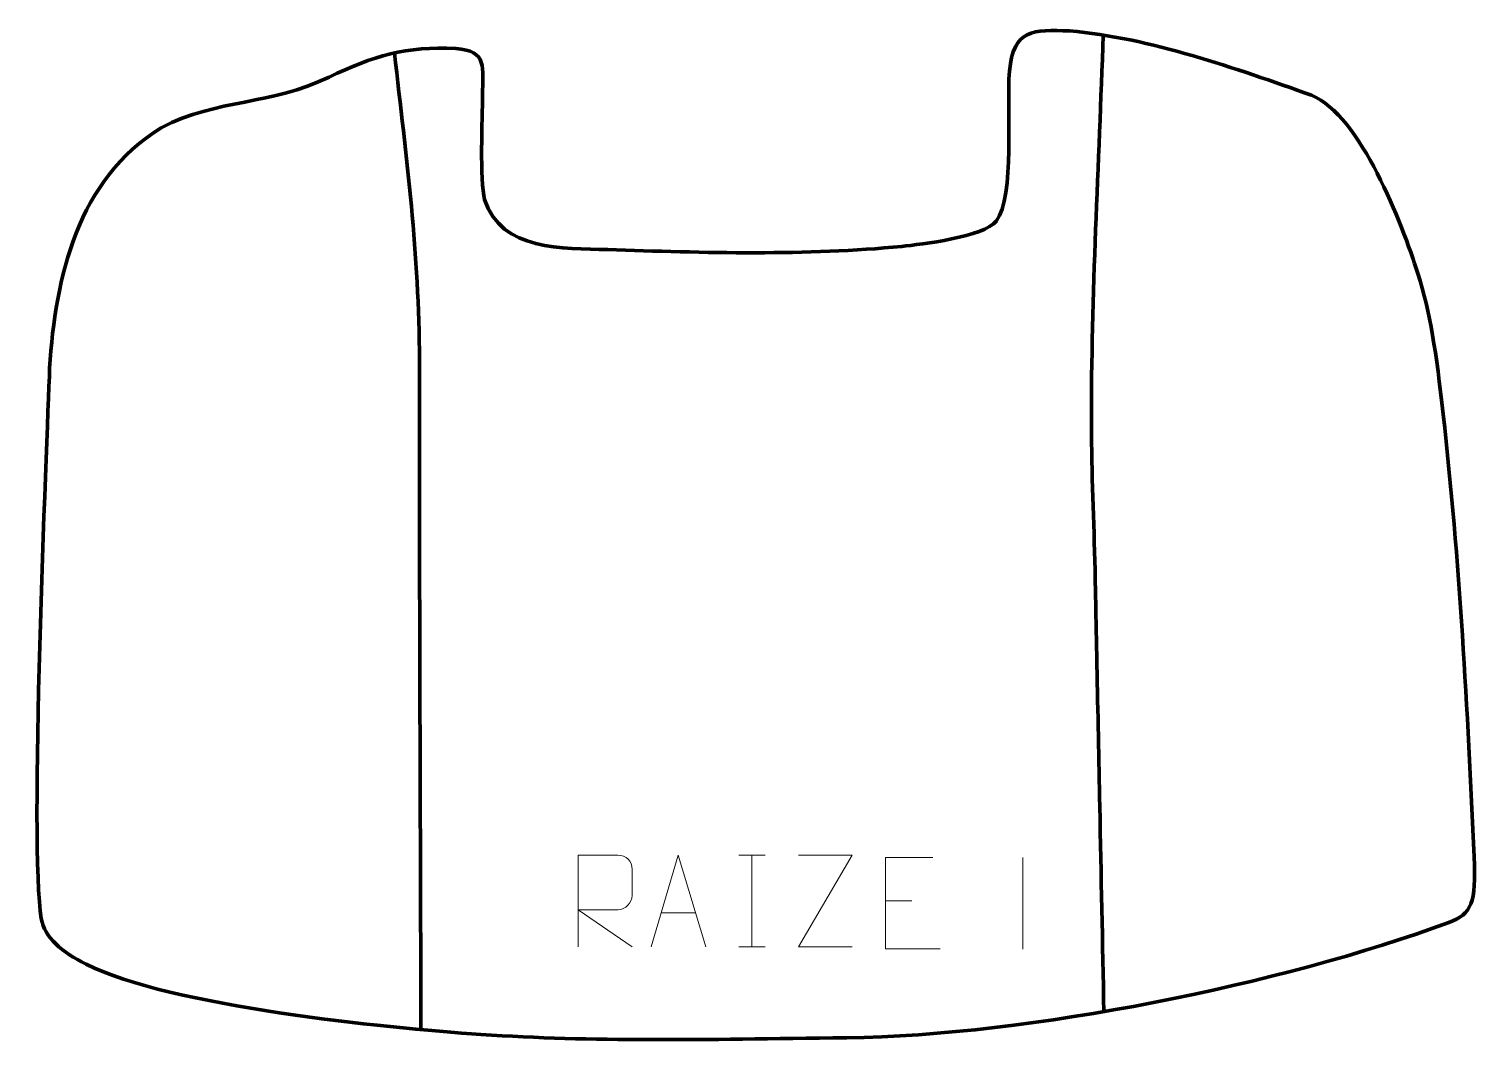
# Model space of a CAD drawing. Header units: millimetres. Extents: x 1218 to 1613, y 134 to 410.
import ezdxf

# ---------------------------------------------------------------- set-up
doc = ezdxf.new("R2010")
doc.units = ezdxf.units.MM
doc.header["$MEASUREMENT"] = 0
doc.layers.add('layer 1', color=7, linetype='Continuous')
doc.layers.add('layer 2', color=7, linetype='Continuous')

msp = doc.modelspace()

# ---------------------------------------------------------------- linework, layer by layer
at = {"layer": 'layer 1', "color": 142, "lineweight": 158}
for points, knots in [([(1511.2644, 408.5494), (1510.1154, 373.3981), (1507.9738, 337.5272), (1508.0486, 302.4284), (1508.0486, 302.4284), (1508.0769, 289.2226), (1508.7538, 276.029), (1509.0409, 262.8284), (1509.0409, 262.8284), (1509.0409, 262.8284), (1509.0619, 261.8632), (1509.0619, 261.8632), (1509.0619, 261.8632), (1509.1132, 259.2943), (1509.1647, 256.7254), (1509.2161, 254.1565), (1509.2161, 254.1565), (1509.3317, 248.3765), (1509.4474, 242.5965), (1509.563, 236.8164), (1509.563, 236.8164), (1509.82, 223.972), (1510.077, 211.1275), (1510.3339, 198.283), (1510.3339, 198.283), (1510.7066, 179.6586), (1511.0792, 161.0341), (1511.4518, 142.4096)], [0, 0, 0, 0, 0.125, 0.125, 0.125, 0.125, 0.25, 0.25, 0.25, 0.25, 0.375, 0.375, 0.375, 0.375, 0.5, 0.5, 0.5, 0.5, 0.625, 0.625, 0.625, 0.625, 0.75, 0.75, 0.75, 0.75, 1, 1, 1, 1]), ([(1318.1239, 403.6502), (1321.3269, 374.9506), (1324.8914, 348.9543), (1324.8945, 319.8591), (1324.8945, 319.8591), (1324.9014, 259.3929), (1325.1187, 198.936), (1325.3245, 138.47), (1325.3245, 138.47), (1325.3245, 138.47), (1325.3279, 137.5056), (1325.3279, 137.5056)], [0, 0, 0, 0, 0.25, 0.25, 0.25, 0.25, 0.5, 0.5, 0.5, 0.5, 1, 1, 1, 1])]:
    msp.add_open_spline(points, degree=3, knots=knots, dxfattribs=at)
at = {"layer": 'layer 1', "color": 250, "lineweight": 9}
for points, knots in [([(1368.1948, 160.0864), (1368.1948, 160.0864), (1368.1948, 185.0399), (1368.1948, 185.0399), (1368.1948, 185.0399), (1371.7896, 185.0399), (1375.3851, 185.0399), (1378.9803, 185.0399), (1378.9803, 185.0399), (1381.3056, 185.0022), (1382.8629, 183.5122), (1382.8588, 181.1458), (1382.8588, 181.1458), (1382.8584, 179.1103), (1382.8584, 176.0509), (1382.8588, 174.0149), (1382.8588, 174.0149), (1382.8523, 172.1394), (1381.04, 170.1976), (1379.0305, 170.1785), (1379.0305, 170.1785), (1379.0305, 170.1785), (1368.1948, 170.1785), (1368.1948, 170.1785), (1368.1948, 170.1785), (1368.1948, 170.1785), (1382.8495, 160.0864), (1382.8495, 160.0864)], [0, 0, 0, 0, 0.125, 0.125, 0.125, 0.125, 0.25, 0.25, 0.25, 0.25, 0.375, 0.375, 0.375, 0.375, 0.5, 0.5, 0.5, 0.5, 0.625, 0.625, 0.625, 0.625, 0.75, 0.75, 0.75, 0.75, 1, 1, 1, 1]), ([(1388.0564, 160.0864), (1388.0564, 160.0864), (1395.4274, 185.0399), (1395.4274, 185.0399), (1395.4274, 185.0399), (1395.4274, 185.0399), (1402.9973, 160.0864), (1402.9973, 160.0864)], [0, 0, 0, 0, 0.33333333, 0.33333333, 0.33333333, 0.33333333, 1, 1, 1, 1]), ([(1442.8243, 160.0844), (1442.8243, 160.0844), (1428.2053, 160.0844), (1428.2053, 160.0844), (1428.2053, 160.0844), (1428.2053, 160.0844), (1442.8486, 185.0418), (1442.8486, 185.0418), (1442.8486, 185.0418), (1442.8486, 185.0418), (1428.2053, 185.0418), (1428.2053, 185.0418)], [0, 0, 0, 0, 0.25, 0.25, 0.25, 0.25, 0.5, 0.5, 0.5, 0.5, 1, 1, 1, 1]), ([(1464.8168, 184.4428), (1464.8168, 184.4428), (1451.9429, 184.4428), (1451.9429, 184.4428), (1451.9429, 184.4428), (1451.9429, 184.4428), (1451.9429, 159.4892), (1451.9429, 159.4892), (1451.9429, 159.4892), (1451.9429, 159.4892), (1466.8087, 159.4892), (1466.8087, 159.4892)], [0, 0, 0, 0, 0.25, 0.25, 0.25, 0.25, 0.5, 0.5, 0.5, 0.5, 1, 1, 1, 1])]:
    msp.add_open_spline(points, degree=3, knots=knots, dxfattribs=at)
for points in [[(1411.9428, 185.0399), (1411.9428, 185.0399), (1419.1109, 185.0399), (1419.1109, 185.0399)], [(1415.5268, 185.0399), (1415.5268, 185.0399), (1415.5268, 160.0864), (1415.5268, 160.0864)], [(1489.3758, 184.4531), (1489.3758, 184.4531), (1489.3758, 159.479), (1489.3758, 159.479)], [(1451.9429, 172.5631), (1451.9429, 172.5631), (1459.111, 172.5631), (1459.111, 172.5631)], [(1390.779, 169.3358), (1390.779, 169.3358), (1400.2747, 169.3358), (1400.2747, 169.3358)], [(1411.9428, 160.0864), (1411.9428, 160.0864), (1419.1109, 160.0864), (1419.1109, 160.0864)]]:
    msp.add_open_spline(points, degree=3, dxfattribs=at)
at = {"layer": 'layer 2', "color": 242, "lineweight": 158}
msp.add_open_spline([(1224.1239, 317.782), (1225.6876, 342.7504), (1231.7099, 369.1044), (1254.5193, 383.2788), (1254.5193, 383.2788), (1270.0115, 391.2813), (1284.458, 389.3782), (1300.2992, 397.0961), (1300.2992, 397.0961), (1312.1783, 402.7854), (1321.4131, 405.6007), (1334.7944, 404.8428), (1334.7944, 404.8428), (1343.5635, 404.3462), (1342.1283, 399.5399), (1342.1067, 392.2094), (1342.1067, 392.2094), (1342.0737, 385.8666), (1341.2648, 368.8336), (1342.681, 363.7464), (1342.681, 363.7464), (1347.1842, 349.5711), (1364.1464, 350.4447), (1376.2183, 350.0621), (1376.2183, 350.0621), (1401.8498, 349.1989), (1431.005, 348.3778), (1456.3408, 350.9616), (1456.3408, 350.9616), (1461.5845, 351.4963), (1478.815, 353.4859), (1482.1785, 357.8946), (1482.1785, 357.8946), (1487.2267, 364.511), (1484.8713, 388.5802), (1485.7089, 398.6534), (1485.7089, 398.6534), (1486.7522, 410.2025), (1492.2071, 409.9991), (1502.1042, 409.6745), (1502.1042, 409.6745), (1523.7372, 407.8557), (1547.565, 399.4258), (1568.0446, 392.1243), (1568.0446, 392.1243), (1581.478, 386.6565), (1592.7274, 357.0901), (1596.9978, 343.5975), (1596.9978, 343.5975), (1600.4104, 332.815), (1602.01, 322.2548), (1603.9351, 305.1972), (1603.9351, 305.1972), (1608.4096, 265.5524), (1610.5988, 224.4799), (1612.3369, 184.5942), (1612.3369, 184.5942), (1612.8878, 171.9527), (1611.7264, 169.0537), (1605.4452, 166.6915), (1605.4452, 166.6915), (1559.6325, 149.78), (1491.2641, 135.9135), (1441.3961, 135.2912), (1441.3961, 135.2912), (1400.7541, 134.7839), (1372.4965, 134.1216), (1341.6644, 136.1977), (1341.6644, 136.1977), (1315.2734, 137.9747), (1257.2255, 143.8069), (1234.0323, 155.3463), (1234.0323, 155.3463), (1227.5286, 158.5821), (1222.7284, 162.649), (1221.8507, 167.7537), (1221.8507, 167.7537), (1218.4783, 187.3691), (1223.3322, 296.2673), (1224.1239, 317.782)], degree=3, knots=[0, 0, 0, 0, 0.04761905, 0.04761905, 0.04761905, 0.04761905, 0.0952381, 0.0952381, 0.0952381, 0.0952381, 0.14285714, 0.14285714, 0.14285714, 0.14285714, 0.19047619, 0.19047619, 0.19047619, 0.19047619, 0.23809524, 0.23809524, 0.23809524, 0.23809524, 0.28571429, 0.28571429, 0.28571429, 0.28571429, 0.33333333, 0.33333333, 0.33333333, 0.33333333, 0.38095238, 0.38095238, 0.38095238, 0.38095238, 0.42857143, 0.42857143, 0.42857143, 0.42857143, 0.47619048, 0.47619048, 0.47619048, 0.47619048, 0.52380952, 0.52380952, 0.52380952, 0.52380952, 0.57142857, 0.57142857, 0.57142857, 0.57142857, 0.61904762, 0.61904762, 0.61904762, 0.61904762, 0.66666667, 0.66666667, 0.66666667, 0.66666667, 0.71428571, 0.71428571, 0.71428571, 0.71428571, 0.76190476, 0.76190476, 0.76190476, 0.76190476, 0.80952381, 0.80952381, 0.80952381, 0.80952381, 0.85714286, 0.85714286, 0.85714286, 0.85714286, 0.9047619, 0.9047619, 0.9047619, 0.9047619, 1, 1, 1, 1], dxfattribs=at)

doc.saveas('drawing.dxf')
